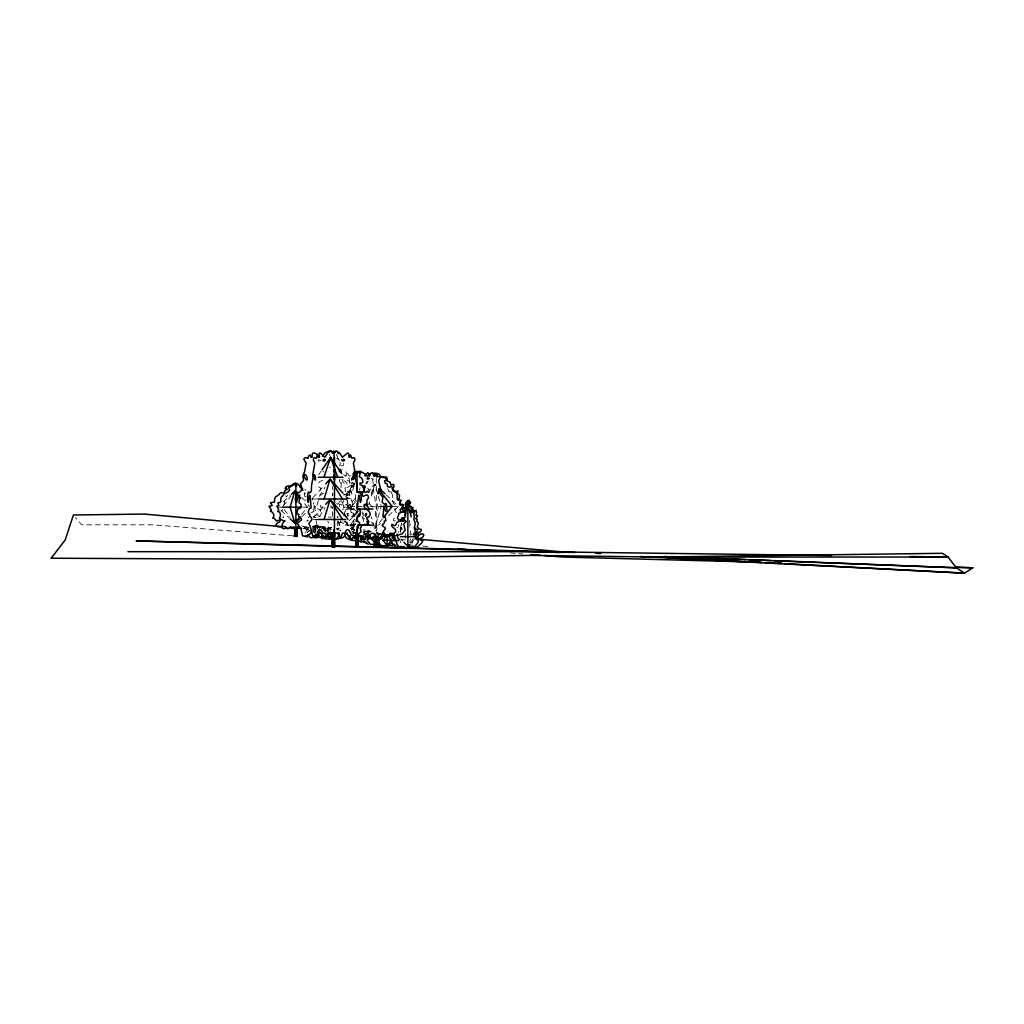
<?xml version="1.0" encoding="UTF-8"?>
<svg xmlns="http://www.w3.org/2000/svg" width="1024" height="1024" viewBox="0 0 1024 1024"><rect width="100%" height="100%" fill="white"/><g stroke="black" fill="none" stroke-linecap="round" stroke-linejoin="round"><path stroke-width="0.75" stroke-dasharray="5 3.75" d="M309.722 506.726L308.083 504.755M332.723 507.571L332.749 508.339L332.8 507.187M398.835 524.71L398.221 526.464M339.955 479.078C338.317 481.37 341.555 485.504 342.221 481.6C345.664 478.17 350.093 487.27 344.934 488.115C345.242 490.15 346.726 497.997 344.154 494.144M343.654 463.258L343.104 465.779L339.546 465.651M343.066 479.078C340.954 482.086 345.51 485.35 346.394 481.6L347.84 480.448L349.402 481.318M308.403 527.706C307.61 528.998 308.134 528.691 307.814 530.176C304.346 527.053 307.763 531.686 304.013 532.57M366.272 483.891L366.566 482.035L368.435 481.037M345.254 520.896L345.28 522.15L347.136 522.995L348.774 525.363L349.824 524.224L350.861 525.632L353.05 524.595L353.421 523.123L355.11 523.213M401.933 527.68L402.035 529.984M410.406 535.066L409.754 533.952M332.787 493.466L332.685 495.859L332.608 486.426M340.365 520.896L340.39 522.15L343.014 522.995L345.331 525.363L346.816 524.224L348.288 525.632L351.386 524.595L351.91 523.123L354.304 523.213M340.992 500.314L340.915 501.274C344.678 503.283 341.248 508.736 345.997 504.448L346.79 504.538C349.696 506.97 344.742 509.299 342.528 509.248M311.091 512.883L311.053 512.243M380.032 534.374L380.147 533.568M351.68 529.958L352.73 528.742L354.534 530.253M409.69 523.008L409.626 522.022M340.979 487.949L341.44 479.142M400.384 532.198L400.269 527.744L401.741 528.064M360.128 487.834L359.334 490.266M349.376 477.786L348.582 478.682L349.504 479.258M336.947 454.17L336.563 455.642M315.994 519.526L316.774 524.365C315.494 528.998 312.87 523.853 312.858 527.398M320.115 527.232L320.461 526.63L320.486 527.347M377.254 533.709L376.23 532.544M313.139 516.864L316.518 514.957C317.965 513.434 316.813 511.846 314.701 509.235C315.149 508.006 316.288 504.96 313.549 505.754M367.872 481.51L367.552 482.816L365.478 483.904M346.906 519.846L347.622 518.131L346.701 517.402M321.92 527.232L320.704 527.334M409.536 521.574L409.574 520.576M400.218 532.096L401.92 526.003M324.979 531.251L324.288 529.997L325.747 531.213M368.73 504.947L369.6 501.99M371.328 496.077L374.784 484.262L377.05 486.374M378.24 496.077L381.261 506.419L374.784 528.576L371.328 516.762M287.462 495.283L286.669 496.717L285.466 495.898M282.573 509.235L281.805 511.027M401.6 523.738L399.834 529.459L398.195 528.576M351.872 530.202L352.563 528.051L350.899 526.643L351.168 525.722L355.776 524.518L355.149 523.379M337.05 517.389L337.984 516.646M319.258 527.334L320.23 526.771L318.131 527.334M355.776 494.438L355.251 499.405L351.322 500.314L353.075 504.026L351.808 504.986C347.2 501.658 347.648 512.358 350.976 506.022L350.182 504.282L350.451 507.622L352.538 510.362L350.938 512.41L353.92 513.318L353.485 514.304L354.739 516.378M313.165 509.581L314.15 511.475L312 512.141L312.243 512.96M370.445 531.315C369.254 530.483 365.709 531.597 363.392 532.006M344.397 513.971L344.666 513.318M376.525 533.466L377.28 532.634L377.472 533.76M318.4 500.442L316.506 506.944L318.144 509.12C325.837 510.042 312.858 515.75 320.256 516.672M323.507 528.794L324.531 527.642L323.507 529.715M338.074 530.086L338.637 529.011L336.41 528.986M313.587 504.154L313.702 502.592M372.71 479.142L373.632 488.346C373.414 493.747 375.411 497.651 375.104 502.989C379.52 501.184 378.432 518.874 376.525 507.533C375.782 503.501 375.795 514.048 375.27 516.096C378.816 517.158 376.614 520.371 376.474 522.598L375.565 523.29C372.39 526.413 379.29 527.168 376.282 529.894L375.706 531.699M368.73 532.8L368.013 533.952M349.376 480.115L349.402 482.906L353.062 483.136C353.088 485.222 341.082 488.653 349.427 492.634C351.488 499.136 343.386 496.115 348.672 491.648L351.245 490.368C354.637 491.226 352.218 485.926 354.637 485.862M312.256 499.917L312.397 498.214M313.626 508.89L314.918 505.946L313.523 506.125M410.97 538.829L409.626 540.979M340.429 531.162L340.582 529.946L339.443 530.458M357.35 510.656L355.238 513.459L356.173 514.79M371.2 531.315C370.253 531.443 364.992 529.69 366.259 532.864C361.242 531.251 368.064 531.187 363.546 529.536M331.584 527.846C327.552 526.106 328.627 530.086 326.733 528.41C325.811 528.614 324.762 527.757 323.955 528.998M346.176 496.371L346.816 495.296L345.664 494.464L342.656 495.168M350.554 509.056L355.981 499.93M350.554 525.197L354.432 518.682M319.296 496.333L325.082 487.053M319.296 516.826L325.082 507.558M283.392 505.754L284.864 502.528L283.994 499.098L284.774 497.907M318.592 474.79L321.165 471.066M354.931 482.842L348.557 491.968L354.214 491.968M322.854 471.014L323.968 472.038M328.333 517.12L331.558 517.171M364.134 534.989L365.875 533.402L367.091 533.837M413.325 538.829C409.805 542.72 413.235 540.749 412.262 544.525L411.584 545.126M338.688 521.306L337.254 523.098L338.368 527.757L336.704 528.589M311.731 532.122L315.904 526.566L319.245 531.008M316.595 535.539L313.254 531.098L317.427 525.555L322.202 528.717M326.298 533.414L330.47 527.859L323.315 532.621M352.87 534.182L354.547 531.968M365.44 535.693L368.781 531.251L361.613 536M400.525 542.682L400.627 541.043M323.149 528.909L324.006 527.731L322.611 527.552M283.251 505.933L290.957 496.09M301.542 514.534L307.328 507.162L302.515 501.018M368.038 492.877L374.784 484.262L377.677 487.962M382.49 518.72L374.784 528.576L380.454 523.302M307.456 532.57L309.133 530.726L308.774 529.946M346.534 499.405L346.995 497.754M338.086 455.642L337.062 456.934L338.829 459.328M410.829 543.296L413.798 539.981M330.202 467.251L329.408 467.84M322.752 528.704C324.518 524.928 319.206 527.59 318.822 524.941C317.862 527.245 314.074 523.622 314.97 526.323C314.291 527.974 312.474 524.442 312.41 526.502M313.446 527.347C312.499 525.786 318.131 526.016 317.504 527.078M312.794 497.805L324.659 484.954M313.869 517.146L324.659 505.446M355.712 497.882L345.382 509.056L354.893 509.056M358.81 510.669L345.382 525.197L354.893 525.197M377.741 533.85L377.907 532.634L376.205 533.606M409.664 525.914L410.227 524.109L409.574 524.275M345.651 496.742C348.134 491.354 352.794 500.89 351.667 492.634C347.584 490.317 350.797 485.248 354.074 484.544L354.534 484.25M283.341 501.837L290.227 495.437M301.683 516.749L306.266 512.486M356.621 511.693L350.95 506.419L356.621 501.146M365.709 492.71L374.784 484.262L376.512 490.176M388.403 515.917L398.618 506.419L386.138 494.822M323.878 530.086C327.386 527.731 324.467 528.96 324.864 530.227M341.197 521.306L339.085 523.098L340.723 527.757L338.278 528.589M323.981 528.742L324.659 530.214M350.605 528.653L354.65 526.067M355.776 514.982L353.869 514.688L354.534 516.032M365.21 533.709L368.883 533.53M367.04 533.53L367.974 533.798M319.206 459.482L318.106 460.134L318.81 461.197L321.037 460.506L319.795 459.085M377.587 534.093L380.186 534.579M307.558 532.122L309.939 530.534M311.142 529.741L317.427 525.555L320.768 529.997M352.282 531.814L354.662 530.227M363.635 530.816L364.288 533.299M308.608 527.334L304.013 528.243M313.869 527.334L315.187 525.696C315.853 524.838 318.963 525.811 318.234 527.078M391.782 491.955L391.078 492.608L391.654 493.594M345.728 476.109L346.79 475.021L345.728 471.411L342.566 469.76M395.315 520.614L394.573 521.05C392.064 520.998 393.51 517.734 395.533 518.093M378.138 535.117L380.07 533.402M373.44 479.104L371.187 478.605M350.822 475.878C348.378 477.466 347.546 470.464 345.306 473.536L345.254 476.147L343.68 474.56M354.816 518.874L353.523 520.371L353.536 521.728L354.47 521.894M306.138 496.294L305.088 496.717L304.294 495.283L304.704 491.251M390.49 491.366L389.03 491.942L387.674 488.653M331.533 527.667C327.936 526.349 329.485 530.611 327.13 528.013C327.923 529.011 327.014 526.63 324.928 529.011C325.952 527.603 325.952 527.078 324.314 526.72C321.894 525.478 315.379 525.248 313.51 527.795M345.485 516.672L346.816 516.365C350.49 514.214 340.762 510.17 347.456 509.12L348.966 506.944L347.2 500.442M396.851 527.642L397.798 527.437M350.797 528.806C353.344 530.419 352.832 527.706 354.65 529.856M369.254 532.467L370.138 532.186M380.186 533.453C376.986 534.029 380.173 533.414 377.651 534.387L377.843 535.36M352.858 533.696L354.266 533.35M301.76 525.837L308.262 527.77M354.086 509.12C343.795 509.683 361.088 516.058 351.194 516.672L349.133 519.424L346.739 518.515M282.662 517.722L283.546 517.402L283.341 516.16M307.11 526.592C304.934 526.246 305.882 530.406 304.038 526.963L303.386 526.63M304.678 489.485L306.061 490.227M378.573 535.066L380.07 534.976M377.651 534.477L379.302 534.042M330.458 507.814L332.109 507.827L332.122 506.931M355.034 515.981C350.362 516.787 353.536 512.486 355.878 515.418M351.654 482.906L354.56 483.635M346.893 500.186C348.403 501.875 345.178 509.274 349.248 504.448L349.798 504.538C352.512 509.286 339.392 511.091 345.536 517.043M364.749 491.968L370.406 491.968L367.68 488.051M311.706 498.982L317.645 498.982M345.421 498.982L348.378 498.982L344.064 494.31M350.95 506.419L354.842 506.419M357.44 506.419L362.202 506.419M369.894 506.419L381.261 506.419M392.307 506.419L398.618 506.419M277.619 507.162L282.291 507.162M302.618 507.162L307.328 507.162M313.19 519.475L317.645 519.475M313.254 531.098L316.032 531.098M313.126 532.122L315.904 532.122M405.286 539.725L400.755 539.725L402.266 542.17M312.218 526.682L313.229 527.13M363.571 532.39C366.605 531.162 366.963 530.88 367.206 533.555M337.229 516.826L338.01 517.12M339.238 465.754L340.365 464.102L340.006 462.221M336.666 503.488L337.626 504.333L339.059 502.989L339.405 500.352M313.702 529.664L315.827 530.829M316.134 517.453L313.728 517.606M292.506 535.808L152.627 524.813L81.651 524.813L75.354 517.53M410.125 545.05L413.299 545.306M422.835 546.048L429.197 546.547M510.259 552.922L522.982 553.92M303.334 528.64L311.283 529.37M312.87 529.523L316.045 529.805M323.994 530.534L328.768 530.97M351.578 531.955L354.995 533.018M323.776 493.235L323.034 493.12C318.682 498.637 320.346 491.494 320.858 488.115C317.862 487.667 317.568 483.315 319.923 481.344L322.726 480.448L323.878 482.419M412.288 534.81C408.819 534.08 411.379 529.114 409.536 526.822M354.598 525.094L353.37 525.12L352.717 526.643C355.789 527.923 350.95 531.878 354.33 532.365M305.613 493.402L304.013 492.838M409.562 542.4L410.458 541.722L410.65 542.605M346.675 497.51L351.821 499.226L354.342 501.504M344.371 513.472C347.046 515.482 344.243 517.67 343.194 514.598M305.843 532.851C305.395 532.352 308.07 526.4 308.416 528.947M331.648 506.509L330.278 505.83M331.418 529.408L327.949 527.757L329.152 523.098L327.603 521.306M352.205 482.573L354.099 483.61L354.061 485.427L352.064 488.09L350.387 488.115C350.963 490.227 352.179 496.179 350.605 495.002L346.419 493.235L345.254 494.771L345.805 496.845M375.872 533.248L378.253 534.835M363.021 532.595L365.402 534.182M323.392 529.51L325.773 531.098M308.506 517.606L308.083 516.864M329.178 531.29C326.592 528.998 325.875 526.63 325.696 531.29M354.88 524.8L352.922 524.326L350.592 525.696C347.046 525.773 348.39 520.704 344.128 521.728L344.115 520.371M337.638 520.973L338.598 523.29C341.773 526.413 334.874 527.168 337.869 529.894M344.205 514.458L346.278 517.709M307.149 521.536L307.098 520.09L308.467 520.614M362.304 516.966L364.57 519.078M301.683 497.574L306.266 501.837M281.05 510.362L289.075 517.811M398.067 531.725L398.733 532.365M369.152 503.475L374.31 509.056M361.92 511.782L363.981 514.022M371.213 521.843L374.31 525.197M344.064 514.803L348.378 519.475M400.922 538.867L402.906 541.082M396.493 512.602C392.538 510.067 397.811 504.41 393.139 503.795C394.765 501.286 389.824 501.184 392.384 498.816L392.448 494.016M284.224 509.619L289.997 516.992M336.512 458.522L338.701 459.354L339.328 460.71M362.176 513.459L363.725 516.07M339.571 506.586L339.469 504.384L342.592 504.973L343.462 504.026L342.707 503.731L343.654 500.506M329.894 455.642L329.472 454.17M401.485 523.456L402.074 525.005M362.202 516.659L364.083 522.355M332.672 516.672L332.48 506.944M405.286 533.427L405.286 541.466M376.269 478.336L376.269 491.648M376.269 495.245L376.269 531.277M368.64 530.637L368.64 533.875M357.082 500.352L357.082 501.862M357.082 510.413L357.082 513.318M330.33 527.245L330.33 530.086M317.286 524.941L317.286 528.909M315.776 525.952L315.776 532.57M372.518 490.061L371.366 493.082L372.07 494.195L373.517 490.816L373.056 489.523L372.518 490.061M351.13 487.232C353.216 489.549 351.77 482.97 351.13 487.232M322.739 507.187L321.203 508.019L320.422 506.022L321.28 504.102L322.739 507.187M349.018 515.52C346.726 518.246 347.674 509.466 349.018 515.52M343.693 505.459C342.426 508.672 344.742 508.736 345.344 506.022L344.55 504.102L343.693 505.459"/><path stroke-width="1.5" d="M375.002 536.307L374.502 546.88M323.098 535.808L321.267 537.677M333.299 547.098L333.299 544.282M334.528 475.648L334.451 536.422L334.118 529.664L333.952 533.235C333.35 538.035 333.798 532.25 333.402 547.098M408.474 547.981L409.254 546.368M294.899 536.346L295.078 528.038M374.912 545.408L375.104 536.512M332.634 547.098L332.429 532.672L329.293 533.312L327.77 536.87L326.246 537.254L324.941 533.107L322.918 533.235L321.203 530.048L320 529.664L318.554 530.586L316.71 534.963L312.832 536.243L309.926 525.44C306.266 521.997 314.688 520.973 310.81 517.043L309.683 516.173L309.875 514.317L308.48 513.651L308.454 511.322L309.184 508.826L311.155 507.917C310.643 503.91 310.605 497.933 309.658 495.142L308.301 502.349L307.456 499.917L308.058 492.621L308.71 491.917L309.619 492.979L311.36 491.277C311.296 486.285 311.834 482.381 313.178 477.798L312.627 475.648L314.829 463.155L313.331 459.776L313.638 458.33L314.278 457.626L316.198 458.253L317.517 454.925L318.208 457.37L318.925 457.19L318.989 453.875L319.91 452.813L325.03 457.216L327.578 452.979L330.79 450.842L333.043 452.915L335.155 452.25M356.48 546.944L356.314 535.59L354.611 535.782M334.63 532.352L334.835 547.098L332.275 547.098L331.994 532.672L328.922 532.915M332.301 536.128L332.275 547.098M375.923 475.917C375.834 471.283 379.942 474.266 380.787 476.902L385.37 477.594L386.854 480.32L384.614 480.768L384.973 482.816L387.059 483.904L387.546 486.566L389.76 487.347C393.472 483.494 390.976 489.856 393.958 490.368L395.776 491.648C397.709 494.464 397.005 497.216 397.286 499.405L401.203 500.314L399.462 504.026L400.077 504.973L402.65 504.73L402.074 507.622L400 510.362L401.6 512.41L398.618 513.318C399.821 515.072 395.354 518.336 398.682 519.373L398.989 521.728C395.494 521.19 397.274 525.466 394.419 525.696L391.821 524.326C389.926 527.309 397.222 528.269 395.584 531.75L393.792 533.504L391.834 533.35C388.89 532.07 390.49 537.946 388.403 534.989M333.171 453.402L333.504 450.842L334.49 459.046L334.49 475.802M394.355 544.128L392.602 545.818M356.07 535.667L355.917 546.944L357.926 546.944L358.157 535.59L361.779 536.09L363.558 538.893L365.312 539.2L366.835 535.936L368.448 535.462L367.808 535.078M334.413 475.776L334.387 480.09L334.438 473.971L334.49 474.854M311.59 530.586L310.797 533.12L308.877 534.963L305.062 536.422L302.541 535.77L301.018 529.062L297.254 523.251L301.658 519.731L300.186 517.043L298.547 516.173L298.829 514.317L296.768 513.651L297.805 508.826L299.955 508.518L301.018 506.701L301.12 504.294L298.995 502.643L299.699 495.066L298.24 495.731L296.512 502.349L295.27 499.917L296.154 492.621L297.101 491.917L298.445 492.979L301.619 490.278L300.493 483.789L303.565 480.589L302.861 475.648L304.474 472.179L306.099 463.155L303.77 459.046L305.293 457.626L308.134 458.253L308.544 456.051L310.054 454.925L311.078 457.37L312.128 457.19L312.23 453.875L313.574 452.813L316.634 453.978L319.667 456.883M400.858 521.382C400.435 519.066 402.944 522.074 403.494 520.218L404.518 519.27L403.789 517.619M348.275 535.142L348.877 537.101L351.629 539.738M369.677 475.981L369.664 474.573L370.47 474.56M397.107 533.952L397.773 537.792L399.296 539.546L398.515 540.659L396.16 540.493L396.723 543.475L398.669 547.046L400.998 546.97C402.598 548.774 404.032 544.486 405.005 547.981C407.552 549.978 408.768 546.202 409.357 547.507L413.965 547.52L417.562 543.168C420.493 538.496 413.082 540.595 417.971 537.613L418.79 534.08L414.029 535.13L413.67 533.504L414.758 533.043C417.062 532.096 419.046 528.858 415.667 529.075L414.515 526.95L415.322 523.085L413.773 519.181C414.592 516.429 414.016 515.827 413.99 514.01L413.722 510.272L411.443 512.525L410.214 512.32L411.456 510.029L410.829 507.392C410.522 506.79 409.51 506.419 409.024 505.894C407.629 504.576 411.546 502.592 408.858 501.568C408.128 499.046 405.606 502.989 405.184 504.653C409.229 510.093 398.771 506.624 405.76 509.158L404.224 511.693L402.88 512.102M323.264 536.96L325.043 538.957L338.099 538.957L340.544 537.818M356.25 546.944L356.403 534.349L355.61 533.018M408.192 501.146C405.939 501.325 405.696 505.408 406.464 507.354C401.894 508.147 408.294 509.133 405.35 510.323L404.902 512.141L403.622 511.155L402.662 511.565M375.078 534.118L373.478 538.509L370.714 537.395L369.229 534.643M320.333 536.96L322.944 538.957M377.523 537.037L378.022 546.88M385.37 534.31C385.984 538.624 383.923 533.133 381.491 535.693M381.44 536.205L382.861 535.757L383.13 533.184L385.728 535.744L388.224 536.371L393.907 534.387M294.605 536.346L295.155 530.317L294.221 527.834C291.046 529.715 291.162 524.147 289.05 528.32L287.258 528.768L285.542 527.744M363.981 535.936L363.328 538.995L362.035 539.238L361.216 536.768L357.837 535.59L357.67 546.944M397.85 500.006L399.066 498.816L399.552 495.245L397.389 493.082L397.939 490.816L394.944 492.045L393.331 491.123L392.397 488.653L394.074 486.733L393.562 484.365L390.899 484.762L389.978 482.035L387.354 481.037L386.906 477.568L385.702 476.8L384.691 477.542M357.888 515.571C360.128 512.243 361.549 517.478 357.862 515.802M403.187 521.434L403.84 518.31L404.045 519.258M404.89 515.341L407.859 504.678L411.251 516.864M290.227 518.874L294.81 523.136L295.654 520.23M324.109 498.982L330.048 479.104L342.989 493.133M324.109 519.475L330.048 499.61L342.989 513.638M322.445 456.192L324.851 452.979L329.587 450.842L331.622 451.776M356.083 520.934L357.491 516.659M323.942 477.274L330.624 457.395L341.798 473.549M329.613 460.237L330.624 457.395L337.702 477.274M325.939 534.17L325.146 536.87L322.906 537.254L320.973 533.107L318.016 533.235M351.642 480.115L352.435 478.067L354.854 476.774L354.138 473.779M392.653 533.952L393.587 537.792L395.75 539.546L394.637 540.659L391.283 540.659L392.102 543.475L394.496 545.293L394.854 547.046L399.974 547.597L401.395 546.394L403.827 547.981M361.37 536.141C358.182 538.752 362.931 543.59 366.477 542.349M290.176 486.899L291.29 485.901M408.192 500.851L409.011 500.339L409.946 502.003C412.339 503.155 407.309 504.717 409.549 506.202C410.586 505.805 411.43 507.187 412.07 507.392L412.979 507.533L412.698 509.312C413.504 510.938 408.768 511.77 412.198 512.755M383.974 533.107L381.811 534.579M287.117 527.77L283.686 528.768L281.958 527.782C282.01 525.069 277.094 528.371 276.173 525.44C274.752 522.586 281.856 522.406 280.013 520.09L278.464 520.243C275.52 523.059 275.789 517.286 272.691 518.195C275.725 515.034 272.294 511.821 270.349 511.014C274.24 510.387 265.395 504.909 270.925 506.125L272.205 505.434L270.438 502.758L274.432 502.093C274.778 500.646 273.907 498.598 275.968 496.499L277.824 495.578C280.384 493.67 279.36 491.648 283.712 493.197L284.864 490.906L287.309 489.19L286.08 488.064L285.274 488.819L285.261 487.923L286.592 486.362L289.638 485.914C291.917 486.579 295.462 480.346 296.128 485.146L296.499 485.734M339.43 470.72C340.275 466.214 342.515 473.856 339.533 471.642L339.392 471.13M295.258 485.734L295.629 485.146C296.397 480.563 299.341 486.848 301.581 486.899M363.802 525.235L362.458 524.672M373.299 474.944C374.579 471.501 377.523 474.534 376.96 476.992L379.187 476.506L380.39 477.619L378.56 480.845L381.107 490.688L380.557 494.579L382.976 497.101L382.093 502.208L384.589 504.333L385.651 503.501L386.394 504.051C385.472 505.792 388.71 512.102 385.562 511.13L384.589 507.533C383.731 502.349 383.539 514.624 382.81 516.096L385.101 516.813L385.92 520.614L384.282 521.139L384.512 522.598L382.054 525.389L385.536 528.166L382.554 532.749L381.363 538.022L379.379 538.534L376.371 537.395L374.234 533.952L372.57 533.222L371.174 533.53L369.165 536.026C366.323 533.926 369.165 538.931 366.118 535.424M382.221 477.542L382.938 476.8L383.782 477.568M393.83 536.896C393.818 540.557 389.517 531.635 393.741 535.629M322.022 469.824L330.624 457.395L331.584 460.237M326.886 536.576L330.47 538.957L332.134 536.742M373.363 536.576L371.699 538.803L375.04 543.245M383.078 540.275L387.251 534.72L391.424 540.275L387.251 545.818L383.078 540.275L391.424 540.275M299.712 487.027L300.698 485.786L301.299 486.349M297.101 493.312L294.81 491.174L290.125 507.162L294.81 523.136L299.622 516.992M383.462 517.491L392.128 506.419L378.637 489.19M353.741 472.461C355.456 469.824 356.89 473.6 359.398 472.576L360.026 473.779L359.309 476.774L361.715 478.067L362.816 480.934L362.509 482.906L359.91 483.136L360.077 484.544C363.354 485.248 366.566 490.317 362.496 492.634C360.858 501.722 367.987 489.626 368.614 498.381C364.544 499.456 369.613 509.466 364.915 504.448L364.352 504.538C361.638 509.286 374.758 511.091 368.627 517.043C363.149 517.837 371.098 521.05 368.102 522.752L365.389 525.363L364.339 524.224M413.12 512.256L416.141 510.272L416.538 514.01C414.042 516.941 419.392 513.984 416.883 517.03L415.693 518.733L417.178 519.347L416.781 521.19L418.419 523.085L417.267 526.95L418.906 529.075C424.064 528.448 420.314 533.376 416.755 532.723L415.949 533.862L416.576 535.13M409.83 544.397L407.859 546.611L403.891 542.182M414.784 538.867L416.768 536.666M325.734 483.789L330.048 479.104L342.451 498.982M325.734 504.282L330.048 499.61L342.451 519.475M359.091 535.578L358.963 534.938M377.562 539.046L377.267 538.291M384.845 535.846L385.677 535.232M373.21 473.869L374.784 473.19L376.602 474.688M300.544 527.654L296.973 528.23L297.152 536.346M364.71 475.904L367.68 472.666L368.858 473.536L369.344 476.301M291.366 494.374L294.81 491.174L300.582 498.547M294.81 523.136L300.544 517.811M395.405 538.074L394.726 538.061M322.022 533.85L323.11 536.742M401.037 520.781L402.97 519.744L402.112 517.619M353.754 536.09L352.115 539.238C349.491 539.968 351.398 534.054 348.531 536.026L346.125 533.222L343.437 537.395L340.262 538.394L339.059 532.749M383.462 536.397C384.448 535.168 384.32 534.784 382.362 534.157M302.63 488.115L301.939 489.19L302.938 490.394M347.366 532.966C340.16 536.845 352.922 542.605 357.107 539.738L354.547 536.41M335.821 538.957C337.6 538.086 339.955 534.861 338.15 533.018M319.488 535.296L315.904 537.677L314.24 535.45M327.13 534.515L330.47 538.957L332.851 537.37M378.893 540.275L382.477 537.894M384.858 536.307L387.251 534.72M387.251 545.818L392.026 542.656M955.238 567.117L972.8 567.795L964.557 573.158L640.435 556.518M382.464 535.424L382.989 536.013M356.877 537.242L356.557 538.253M363.981 539.251L364.365 541.722L368.192 544.192M375.36 540.723L375.027 541.722M410.163 547.29C407.974 549.338 408.32 545.779 409.971 547.507L412.416 547.098M379.533 538.112L377.574 537.088M370.24 535.219L367.77 535.245M365.03 538.47L366.067 536.934M324.621 537.139L310.49 537.677L307.738 535.04M395.955 545.293L379.635 545.818L377.178 544.448M335.232 452.186L332.211 452.659M360.32 535.654L357.914 536.051M354.752 472.576C357.466 473.472 358.784 469.747 360.845 472.653M381.645 537.101L381.44 536.384M389.722 533.53L392.269 533.875L395.162 535.91L401.894 533.952L405.235 530.266L403.789 524.045L406.157 521.523L405.453 520.576L400.998 520.896L400.192 519.859L404.877 517.222C406.912 516.237 403.712 514.803 406.003 513.459L402.342 509.286L403.405 505.254L402.79 504.371L400.755 504.474L399.821 501.696M294.323 527.091L292.378 527.155M399.821 547.584L398.669 547.392L398.618 546.458M353.792 472.576L357.44 472.794L360.051 471.155L365.312 474.163C366.259 478.874 369.984 473.485 372.07 472.666L373.734 473.536L373.811 476.147L374.63 476.301L375.45 474.368L376.781 475.866M299.507 527.142L297.434 527.091M418.522 535.206L421.363 533.837L423.322 534.08L423.795 535.13L422.733 537.254C416.166 540.083 420.096 539.392 422.784 540.57L421.581 543.168L417.446 546.906L413.005 547.302M282.675 526.746L144.384 514.061L73.408 514.995L65.165 539.994L51.2 558.221L246.899 559.155L532.262 555.418L656.986 557.043L942.349 553.306L948.07 557.043L956.314 567.795L964.557 573.158L784.243 563.712M352.141 477.85L354.163 475.942L352.909 473.779M318.285 477.274L343.04 477.274M356.941 491.968L364.749 491.968L362.829 486.272M317.914 498.982L345.421 498.982M382.592 506.419L392.128 506.419M282.304 507.162L301.069 507.162M357.568 509.056L373.018 509.056M317.914 519.475L345.421 519.475M357.568 525.197L373.018 525.197M317.299 532.122L320.09 532.122L315.904 537.677L315.776 535.04M327.68 533.414L331.866 533.414M365.99 536.794L369.114 537.216L367.078 540.019L370.445 544.346L379.699 544.346M400.435 536.666L415.283 536.666M367.514 538.803L380.045 538.803M127.91 551.68L546.227 551.68L565.376 552.422M656.986 557.043L948.07 557.043L909.786 556.544M403.904 519.258L402.97 518.72L403.776 518.554M831.59 555.52L537.997 551.68L558.746 552.474M374.054 547.046L136.141 540.928L560.602 552.41M377.242 547.123L399.59 547.699M415.565 548.109L575.232 552.474M760.576 562.227L562.714 557.043L543.642 555.546M778.125 562.688L781.325 562.778M955.251 567.334L972.8 567.795M595.981 553.28L600.781 553.459M664.128 556.531L956.314 567.795L774.413 560.64M670.694 556.57L691.43 557.376M696.218 557.568L718.566 558.451M721.754 558.579L745.69 559.514M748.877 559.642L771.213 560.512M568.832 552.422L417.779 539.136M647.014 556.518L661.376 557.274M666.163 557.53L682.125 558.362M686.912 558.618L701.274 559.373M706.061 559.616L722.01 560.461M725.21 560.627L741.158 561.459M744.358 561.626L761.907 562.547M765.094 562.714L781.056 563.546M394.483 539.392L393.741 538.803L394.355 537.024M457.805 548.8L465.754 549.427M530.931 554.547L540.467 555.302M301.747 528.499L296.973 528.064L297.267 536.346L294.08 536.346L294.938 532.301L294.336 528.23L289.28 527.654M401.997 546.906L403.238 548.083M299.878 527.475L297.549 526.963M357.811 539.904L361.101 542.195M382.387 534.822L383.91 535.936M332.557 452.557L333.696 452.915L336.128 450.842L339.597 452.979L342.349 457.216L347.891 452.813L348.877 453.875L348.941 457.19L349.722 457.37L350.477 454.925L351.885 458.253L353.958 457.626L354.662 458.33L354.995 459.776L353.37 463.155L355.75 475.648L355.149 477.798C356.595 482.406 357.184 486.221 357.107 491.277L359.002 492.979L359.974 491.917L360.678 492.621L361.331 499.917L360.41 502.349L358.95 495.142C357.965 497.958 358.029 503.949 357.338 507.917L359.462 508.826L360.243 511.322L360.23 513.651L358.707 514.317L358.925 516.173L357.709 517.043C353.549 521.062 362.624 521.946 358.669 525.44L355.52 536.243L351.334 534.963L349.35 530.586L347.789 529.664L346.483 530.048L344.627 533.235L342.451 533.107L341.03 537.254L339.392 536.87L337.741 533.312L334.362 532.672L334.144 547.098M307.2 537.152L305.562 535.45M379.315 537.664L378.56 537.254M370.266 535.629C370.867 538.24 368.128 533.901 368.768 536.806M389.606 535.846C393.19 533.939 389.197 536.384 388.8 534.989M385.421 534.477L384.538 534.413L384.858 536.154M358.938 524.723L360.781 525.12L361.446 526.643L360.269 528.051L361.178 531.725L357.76 534.349L357.901 546.944M392.026 537.894L395.597 540.275M353.472 537.357L357.056 539.738M379.328 488.486L384.998 493.76M381.069 537.254L381.491 538.33L380.365 537.088M337.523 452.634L338.278 453.402M296.755 485.734L296.23 485.146C295.488 480.653 293.363 486.118 291.456 485.914C287.309 487.578 288.947 487.846 289.6 490.125C287.219 494.477 284.25 491.251 283.11 495.578L281.805 496.499C279.488 498.97 282.406 501.811 279.322 502.733L277.888 502.758L278.912 505.843L276.851 505.946L278.758 510.003L277.606 511.475L279.757 512.141L280.576 515.302L279.488 518.195C281.702 520.205 282.803 520.742 285.043 520.87C282.714 522.138 279.834 527.002 284.646 526.592L285.939 526.822L286.195 528.307M394.624 539.482L395.725 540.8M384.525 533.952L383.808 532.8M366.042 503.846L369.139 509.056M366.822 521.293L369.139 525.197M342.131 460.71L341.683 459.622M381.824 545.818C378.342 543.974 378.509 540.736 380.109 538.099M414.221 527.526L416.346 535.142M403.827 548.083C403.61 545.562 400.704 549.504 400.563 546.458M374.477 537.037L374.963 541.261L373.786 546.88L378.189 546.88L377.92 536.512M334.362 547.098L334.182 531.098M377.434 536.512L377.626 546.88M296.691 528.038L296.858 536.346M407.859 500.339L407.859 547.981M387.11 534.874L387.11 545.818M376.269 473.19L376.269 475.917M376.269 535.821L376.269 546.88M357.082 471.155L357.082 491.904M357.082 503.258L357.082 509.248M357.082 517.043L357.082 521.587M357.082 526.643L357.082 546.944M330.33 532.019L330.33 538.957M295.885 483.174L295.885 499.136M295.885 500.314L295.885 536.346M353.715 474.854C351.334 478.938 353.254 482.56 355.021 475.802L354.419 474.163L353.715 474.854M333.939 460.134C333.862 463.296 333.773 457.139 333.939 460.134M378.918 490.061C376.333 493.363 378.445 496.102 380.326 490.816L379.674 489.523L378.918 490.061M333.67 470.72C333.786 474.97 333.76 465.984 333.67 470.72M344.563 460.134C342.4 463.462 341.862 456.96 344.563 460.134M369.101 478.477C366.618 481.126 366.31 475.917 369.101 478.477M325.056 459.827L324.48 461.005C321.549 462.042 323.981 457.549 325.056 459.827M334.438 457.626L334.387 458.419L334.438 457.626M313.395 474.854C316.314 487.731 316.288 472.832 313.395 474.854M365.542 514.163C364.698 520.218 368.397 510.899 365.542 514.163M363.597 486.797C365.773 490.765 365.504 483.034 363.597 486.797M304 474.854L303.846 475.802C308.902 486.835 307.699 472.576 304 474.854"/></g></svg>
